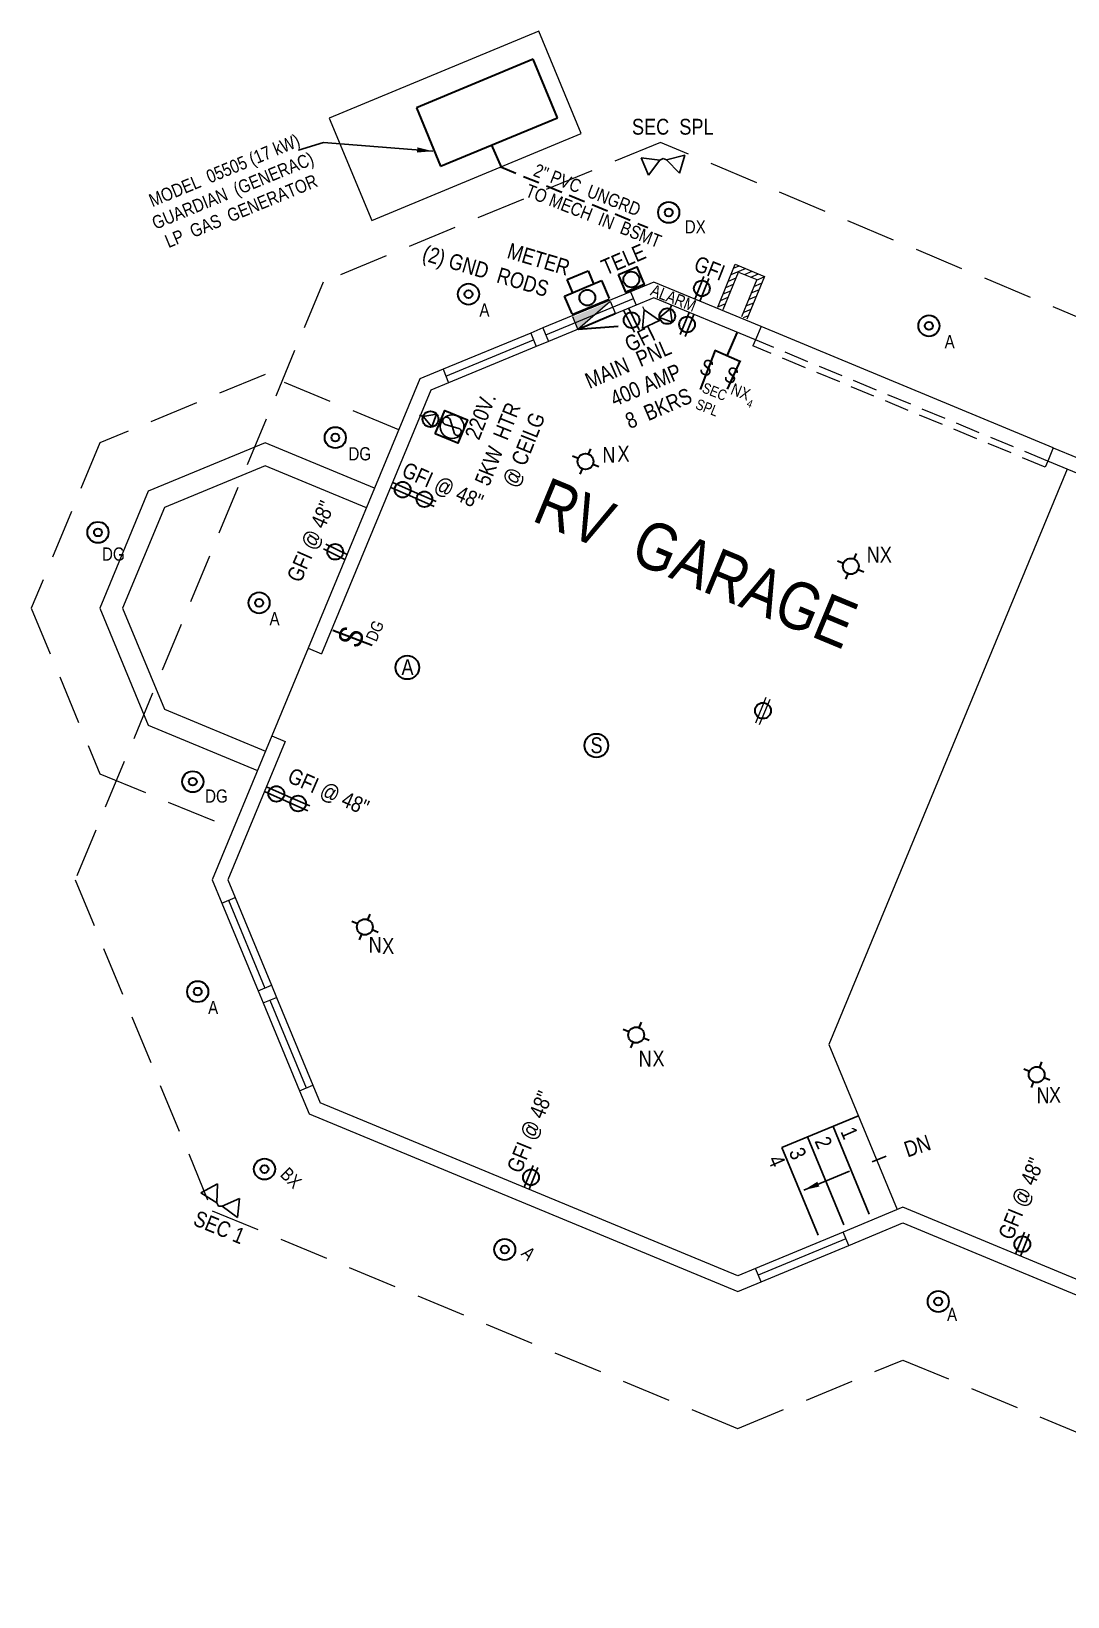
# Model space of a CAD drawing. Header units: inches. Extents: x 2775 to 14269, y 3098 to 7295.
# Drawn here: x 11877 to 12270, y 3803 to 4397 of the extents above; entities that cross this region are included whole.
import ezdxf

# ---------------------------------------------------------------- set-up
doc = ezdxf.new("R2010")
doc.units = ezdxf.units.IN
doc.header["$LTSCALE"] = 0.5
doc.header["$MEASUREMENT"] = 0
doc.linetypes.add('HIDDEN', pattern=[0.375, 0.25, -0.125])
for name, color, linetype, lineweight in [('ELEC', 6, 'CONTINUOUS', 30), ('FOUNDATION', 250, 'CONTINUOUS', 9), ('MASONRY', 250, 'HIDDEN', 9), ('ROOFLINE', 250, 'HIDDEN', 9), ('ROOM TEXT', 252, 'CONTINUOUS', 20), ('WALLS', 250, 'CONTINUOUS', 9), ('WINDOWS', 250, 'CONTINUOUS', 9)]:
    doc.layers.add(name, color=color, linetype=linetype, lineweight=lineweight)
doc.layers.add('ELECTRICAL', color=1, linetype='CONTINUOUS')
doc.layers.add('STAIRS', color=250, linetype='CONTINUOUS')
doc.styles.add('ARCHENT', font='technical.ttf', dxfattribs={"height": 6})
doc.styles.add('ARCHENTLTD', font='technical.ttf', dxfattribs={"height": 6})
doc.dimstyles.new('ARCHENTLTD', dxfattribs={"dimtxt": 12, "dimasz": 6, "dimexe": 9, "dimexo": 3, "dimgap": 1, "dimtad": 0, "dimdec": 4, "dimzin": 1, "dimdsep": 46, "dimlunit": 4, "dimtxsty": 'ARCHENT', "dimcen": 6, "dimaunit": 1, "dimadec": 5, "dimazin": 0, "dimtfac": 1, "dimtdec": 4, "dimtofl": 0, "dimtmove": 0, "dimatfit": 3, "dimfxl": 0, "dimfrac": 2, "dimtolj": 1, "dimtzin": 0, "dimarcsym": 0})

msp = doc.modelspace()

# ---------------------------------------------------------------- hatches: boundary and pattern name
at = {"layer": 'ELEC', "linetype": 'Continuous', "lineweight": 9, "ltscale": 50}
msp.add_hatch(color=1, dxfattribs=at).paths.add_polyline_path([(12096.85, 4294.52), (12082.81, 4288.7), (12084.75, 4284.04), (12084.75, 4284.04)])
at = {"layer": 'MASONRY', "lineweight": 9, "ltscale": 75}
h = msp.add_hatch(dxfattribs=at)
h.set_pattern_fill('ANSI31', color=256, scale=15, angle=22.5, style=0)
h.set_pattern_definition([(202.555994, (5192.9697, 16149.9798), (-0.719224, 1.73157207), [])])
h.paths.add_polyline_path([(12139.86, 4291.85), (12137.43, 4291.85), (12144.22, 4308.58), (12155.32, 4304.01), (12148.46, 4287.31), (12146.73, 4289.03), (12152.39, 4302.79), (12145.46, 4305.64)])

# ---------------------------------------------------------------- linework, layer by layer
at = {"layer": 'ELEC', "color": 3, "linetype": 'Continuous', "lineweight": 9, "ltscale": 50}
for p, q in [((12069.73, 4396.93), (11990.28, 4364.02)), ((12085.81, 4358.12), (12069.73, 4396.93)), ((11990.28, 4364.02), (12006.35, 4325.21)), ((12006.35, 4325.21), (12085.81, 4358.12))]:
    msp.add_line(p, q, dxfattribs=at)
at = {"layer": 'ELEC', "color": 3, "linetype": 'Continuous', "ltscale": 50}
for p, q in [((12067.63, 4386.32), (12023.29, 4367.95)), ((12076.82, 4364.14), (12067.63, 4386.32)), ((12023.29, 4367.95), (12032.47, 4345.77)), ((12032.47, 4345.77), (12076.82, 4364.14))]:
    msp.add_line(p, q, dxfattribs=at)
at = {"layer": 'ELEC', "color": 3, "linetype": 'Continuous', "lineweight": 30, "ltscale": 50}
msp.add_line((12055.67, 4345.13), (12051.84, 4353.98), dxfattribs=at)
at = {"layer": 'ELEC', "color": 3, "linetype": 'HIDDEN', "ltscale": 50}
msp.add_line((12055.29, 4345.49), (12111.08, 4322.56), dxfattribs=at)
at = {"layer": 'ELEC', "color": 1}
for p, q in [((12080.54, 4302.85, 27877.39), (12088.42, 4306.15, 27877.39)), ((12088.42, 4306.15, 27877.39), (12090.53, 4301.13, 27877.39)), ((12079.51, 4296.5, 27877.39), (12093.53, 4302.38, 27877.39)), ((12082.65, 4297.82, 27877.39), (12080.54, 4302.85, 27877.39)), ((12093.53, 4302.38, 27877.39), (12096.36, 4295.63, 27877.39)), ((12082.34, 4289.75, 27877.39), (12079.51, 4296.5, 27877.39)), ((12082.41, 4289.52), (12096.42, 4295.4)), ((12084.7, 4283.99), (12098.71, 4289.87)), ((12084.7, 4284), (12099.86, 4285.14))]:
    msp.add_line(p, q, dxfattribs=at)
at = {"layer": 'ELEC', "color": 1, "linetype": 'Continuous', "lineweight": 9, "ltscale": 50}
msp.add_line((12084.57, 4283.97), (12096.67, 4294.45), dxfattribs=at)
at = {"layer": 'ELEC', "color": 1, "lineweight": 20}
for p, q in [((12096.84, 4294.54), (12098.8, 4289.83)), ((12084.58, 4283.96), (12082.64, 4288.62))]:
    msp.add_line(p, q, dxfattribs=at)
at = {"layer": 'ELEC', "color": 1, "linetype": 'Continuous', "ltscale": 0.75}
msp.add_line((12141.25, 4274.18), (12145, 4282.61), dxfattribs=at)
at = {"layer": 'ELEC', "color": 1, "linetype": 'Continuous', "lineweight": 30, "ltscale": 25}
msp.add_line((12136.49, 4276.03), (12146, 4271.79), dxfattribs=at)
at = {"layer": 'ELEC', "color": 3, "linetype": 'Continuous', "ltscale": 0.75}
msp.add_line((12141.29, 4261.2), (12146.17, 4272.15), dxfattribs=at)
at = {"layer": 'ELEC', "color": 3, "linetype": 'Continuous', "ltscale": 150}
for p, q in [((12088.58, 4236.58), (12089.44, 4238.66)), ((12084.67, 4234.97), (12082.5, 4235.86)), ((12092.45, 4231.75), (12090.21, 4232.67)), ((12085.43, 4228.96), (12086.29, 4231.03)), ((12190.03, 4198.92), (12189.18, 4196.85)), ((12183.01, 4196.13), (12185.25, 4195.21)), ((12186.89, 4191.3), (12186.03, 4189.22)), ((12190.8, 4192.91), (12192.96, 4192.02)), ((12004.9, 4060.06), (12005.76, 4062.15)), ((12000.99, 4058.45), (11998.82, 4059.35)), ((12001.75, 4052.45), (12002.6, 4054.52)), ((12008.77, 4055.23), (12006.53, 4056.16)), ((12107.77, 4019.09), (12108.63, 4021.18)), ((12103.86, 4017.48), (12101.69, 4018.38)), ((12104.62, 4011.48), (12105.48, 4013.55)), ((12111.64, 4014.26), (12109.4, 4015.19)), ((12255.78, 4002.44), (12253.61, 4003.33)), ((12259.68, 4004.05), (12260.55, 4006.13)), ((12256.54, 3996.44), (12257.39, 3998.5)), ((12263.56, 3999.22), (12261.32, 4000.14))]:
    msp.add_line(p, q, dxfattribs=at)
at = {"layer": 'ELEC', "color": 3, "linetype": 'Continuous', "lineweight": 9, "ltscale": 150}
for p, q in [((12151.99, 4134.72), (12155.99, 4144.41)), ((12153.43, 4134.01), (12157.44, 4143.71))]:
    msp.add_line(p, q, dxfattribs=at)
at = {"layer": 'ELEC', "color": 1}
for points in [[(12099.92, 4304.73), (12106.94, 4307.63), (12109.74, 4300.86), (12102.72, 4297.96)], [(12030.39, 4244.27), (12034.07, 4253.14), (12042.68, 4249.57), (12039.01, 4240.7)]]:
    msp.add_lwpolyline(points, close=True, dxfattribs=at)
at = {"layer": 'ELEC', "color": 4, "linetype": 'Continuous', "ltscale": 7.5}
for centre in [(12118.99, 4328.24), (12043.08, 4297.24), (12217.66, 4285.23), (11992.56, 4242.86), (11902.55, 4206.93), (11963.66, 4180.22), (11938.51, 4112.39), (11940.37, 4032.78), (11965.71, 3965.48), (12056.82, 3935), (12221.22, 3915.29)]:
    msp.add_circle(centre, 4, dxfattribs=at)
at = {"layer": 'ELEC', "color": 3, "linetype": 'Continuous'}
for centre in [(12118.99, 4328.24), (11965.71, 3965.48)]:
    msp.add_circle(centre, 1.5, dxfattribs=at)
at = {"layer": 'ELEC', "color": 1}
for centre in [(12104.79, 4302.81, 2064.64), (12088.12, 4295.94, 44589.53)]:
    msp.add_circle(centre, 3, dxfattribs=at)
at = {"layer": 'ELEC', "color": 4, "linetype": 'Continuous'}
for centre in [(12043.08, 4297.24), (12217.66, 4285.23), (11992.56, 4242.86), (11902.55, 4206.93), (11963.66, 4180.22), (11938.51, 4112.39), (11940.37, 4032.78), (12056.82, 3935), (12221.22, 3915.29)]:
    msp.add_circle(centre, 1.5, dxfattribs=at)
at = {"layer": 'ELEC', "color": 3, "linetype": 'Continuous', "ltscale": 7.5}
for centre in [(12087.44, 4233.8), (12188.03, 4194.08), (12003.75, 4057.29), (12106.63, 4016.32), (12258.54, 4001.28)]:
    msp.add_circle(centre, 3, dxfattribs=at)
at = {"layer": 'ELEC', "color": 3, "linetype": 'Continuous', "lineweight": 30, "ltscale": 7.5}
msp.add_circle((12154.72, 4139.3), 3, dxfattribs=at)
at = {"layer": 'ELECTRICAL', "color": 3, "linetype": 'Continuous', "ltscale": 0.375}
for p, q in [((12108.49, 4348.91), (12115.57, 4348.11)), ((12111.35, 4342.33), (12108.49, 4348.91)), ((12115.57, 4348.11), (12111.35, 4342.33)), ((12118.19, 4348.2), (12125.11, 4349.98)), ((12123.14, 4343.09), (12118.19, 4348.2)), ((12125.11, 4349.98), (12123.14, 4343.09)), ((11947.83, 3959.89), (11941.54, 3956.44)), ((11947.63, 3952.74), (11947.83, 3959.89)), ((11941.54, 3956.44), (11947.63, 3952.74)), ((11956.23, 3954.29), (11949.7, 3951.44)), ((11955.43, 3947.17), (11956.23, 3954.29)), ((11949.7, 3951.44), (11955.43, 3947.17))]:
    msp.add_line(p, q, dxfattribs=at)
at = {"layer": 'ELECTRICAL', "color": 3, "linetype": 'Continuous', "ltscale": 0.75}
for p, q in [((12116.86, 4348.72), (12115.57, 4348.11)), ((12116.86, 4348.72), (12118.19, 4348.2)), ((11948.27, 3951.47), (11947.63, 3952.74)), ((11948.27, 3951.47), (11949.7, 3951.44))]:
    msp.add_line(p, q, dxfattribs=at)
at = {"layer": 'ELECTRICAL', "color": 1, "linetype": 'Continuous', "ltscale": 0.75}
for p, q in [((12129, 4295.61), (12132.3, 4303.99)), ((12130.86, 4294.88), (12134.16, 4303.25)), ((12103.81, 4291.85), (12107.8, 4283.77)), ((12119.49, 4291.72), (12115.5, 4288.45)), ((12120, 4293.06), (12119.49, 4291.72)), ((12119.49, 4291.72), (12120.36, 4286.65)), ((12102.02, 4290.96), (12106, 4282.89)), ((12109.63, 4291.3), (12109.07, 4284.2)), ((12115.54, 4287.29), (12109.07, 4284.2)), ((12109.63, 4291.3), (12115.54, 4287.29)), ((12109.63, 4291.3), (12115.54, 4287.29)), ((12120.36, 4286.65), (12115.5, 4288.45)), ((12123.39, 4281.92), (12126.7, 4290.3)), ((12125.26, 4281.19), (12128.56, 4289.57)), ((12024.52, 4251.41), (12025.86, 4250.91)), ((12025.86, 4250.91), (12030.93, 4251.77)), ((12025.86, 4250.91), (12029.13, 4246.91)), ((12030.93, 4251.77), (12029.13, 4246.91)), ((12034.18, 4247.86), (12039.46, 4246.37)), ((12036.07, 4249.75), (12037.7, 4244.33)), ((12013.58, 4223.99), (12021.81, 4220.36)), ((12014.38, 4225.82), (12022.62, 4222.19)), ((12022.62, 4222.19), (12030.86, 4218.57)), ((12021.81, 4220.36), (12030.05, 4216.73)), ((11996.11, 4196.69), (11988.05, 4200.69)), ((11997, 4198.48), (11988.94, 4202.49)), ((11965.67, 4108.63), (11973.9, 4105)), ((11966.47, 4110.46), (11974.71, 4106.83)), ((11973.9, 4105), (11982.14, 4101.37)), ((11974.71, 4106.83), (11982.95, 4103.21)), ((12064.16, 3958.57), (12067.56, 3966.91)), ((12066.01, 3957.82), (12069.41, 3966.15)), ((12250.48, 3933.23), (12253.89, 3941.57)), ((12252.34, 3932.48), (12255.74, 3940.81))]:
    msp.add_line(p, q, dxfattribs=at)
at = {"layer": 'ELECTRICAL', "color": 1, "linetype": 'Continuous', "lineweight": 9, "ltscale": 0.75}
msp.add_line((12109.01, 4292.59), (12109.63, 4291.3), dxfattribs=at)
at = {"layer": 'ELECTRICAL', "color": 1, "linetype": 'Continuous', "ltscale": 0.375}
for p, q in [((12115.5, 4288.45), (12119.49, 4291.72)), ((12119.49, 4291.72), (12120.36, 4286.65)), ((12109.07, 4284.2), (12109.63, 4291.3)), ((12115.54, 4287.29), (12109.07, 4284.2)), ((12109.63, 4291.3), (12115.54, 4287.29)), ((12120.36, 4286.65), (12115.5, 4288.45)), ((12025.86, 4250.91), (12030.93, 4251.77)), ((12029.13, 4246.91), (12025.86, 4250.91)), ((12030.93, 4251.77), (12029.13, 4246.91))]:
    msp.add_line(p, q, dxfattribs=at)
at = {"layer": 'ELECTRICAL', "color": 3, "linetype": 'Continuous', "lineweight": 30, "ltscale": 0.75}
msp.add_line((12136.57, 4276.04), (12130.87, 4261.1), dxfattribs=at)
at = {"layer": 'ELECTRICAL', "color": 1, "linetype": 'Continuous', "lineweight": 30, "ltscale": 0.75}
msp.add_line((11991.64, 4169.89), (12006.58, 4164.18), dxfattribs=at)
for centre, radius in [((12131.56, 4299.44), 2.98), ((12118.44, 4288.93), 2.98), ((12104.92, 4287.37), 2.98), ((12125.96, 4285.75), 2.98), ((12028.65, 4249.85), 2.98), ((12018.11, 4223.11), 2.98), ((12026.34, 4219.48), 2.98), ((11992.52, 4199.57), 2.98), ((12019.85, 4155.7), 4.48), ((11970.2, 4107.75), 2.98), ((11978.43, 4104.12), 2.98), ((12066.77, 3962.37), 2.98), ((12253.09, 3937.03), 2.98)]:
    msp.add_circle(centre, radius, dxfattribs=at)
at = {"layer": 'ELECTRICAL', "color": 1, "linetype": 'Continuous', "ltscale": 0.75}
msp.add_circle((12036.85, 4247.01), 4.48, dxfattribs=at)
at = {"layer": 'ELECTRICAL', "color": 3, "linetype": 'Continuous', "lineweight": 30, "ltscale": 0.75}
msp.add_circle((12091.54, 4126.09), 4.48, dxfattribs=at)
at = {"layer": 'ELECTRICAL', "color": 1, "linetype": 'Continuous', "ltscale": 0.75}
for centre, radius, start, end in [((12034.77, 4249.16), 1.43, 24.67464, 245.32536), ((12038.89, 4245.08), 1.41, 212.00121, 66.16221)]:
    msp.add_arc(centre, radius, start, end, dxfattribs=at)
for points in [[(12119.49, 4291.72), (12120.36, 4286.65), (12115.5, 4288.45), (12119.49, 4291.72)], [(12109.63, 4291.3), (12115.54, 4287.29), (12109.07, 4284.2), (12109.63, 4291.3)], [(12109.63, 4291.3), (12113.89, 4288.41), (12109.23, 4286.15), (12109.63, 4291.3)], [(12025.86, 4250.91), (12030.93, 4251.77), (12029.13, 4246.91), (12025.86, 4250.91)]]:
    msp.add_solid(points, dxfattribs=at)
at = {"layer": 'FOUNDATION', "lineweight": 9, "ltscale": 75}
msp.add_line((12151.89, 4279.91), (12150.93, 4277.6), dxfattribs=at)
at = {"layer": 'FOUNDATION', "linetype": 'HIDDEN', "lineweight": 9, "ltscale": 75}
for p, q in [((12262.74, 4233.96), (12151.89, 4279.91)), ((12261.79, 4231.65), (12150.93, 4277.6))]:
    msp.add_line(p, q, dxfattribs=at)
at = {"layer": 'FOUNDATION', "lineweight": 9, "ltscale": 50}
msp.add_line((12264.85, 4239.04), (12154, 4284.99), dxfattribs=at)
at = {"layer": 'FOUNDATION', "ltscale": 25}
for p, q in [((11965.96, 4240.85), (11921.62, 4222.49)), ((12007.45, 4223.67), (11965.96, 4240.85)), ((11965.96, 4232.2), (11927.74, 4216.36)), ((12004.38, 4216.28), (11965.96, 4232.2)), ((11921.62, 4222.49), (11903.25, 4178.14)), ((11927.74, 4216.36), (11911.91, 4178.14)), ((11903.25, 4178.14), (11921.62, 4133.79)), ((11911.91, 4178.14), (11927.74, 4139.92)), ((11982.3, 4163), (11968.49, 4129.75)), ((11927.74, 4139.92), (11966.14, 4124.01)), ((11921.62, 4133.79), (11963.07, 4116.62))]:
    msp.add_line(p, q, dxfattribs=at)
at = {"layer": 'FOUNDATION', "lineweight": 20, "ltscale": 75}
msp.add_line((12262.74, 4233.96), (12261.79, 4231.65), dxfattribs=at)
msp.add_line((12262.74, 4233.96), (12261.79, 4231.65), dxfattribs=at)
at = {"layer": 'FOUNDATION', "ltscale": 50}
msp.add_line((12270.13, 4230.89), (12179.68, 4012.67), dxfattribs=at)
at = {"layer": 'FOUNDATION', "ltscale": 75}
msp.add_line((12179.68, 4012.67), (12205.65, 3950.14), dxfattribs=at)
at = {"layer": 'MASONRY', "linetype": 'Continuous', "ltscale": 1.5}
for p, q in [((12137.62, 4292.32), (12144.22, 4308.58)), ((12144.22, 4308.58), (12155.32, 4304.01)), ((12155.32, 4304.01), (12148.64, 4287.75))]:
    msp.add_line(p, q, dxfattribs=at)
at = {"layer": 'ROOFLINE', "linetype": 'HIDDEN', "ltscale": 150}
for p, q in [((12115.85, 4354.82), (11987.9, 4301.86)), ((12593.36, 4154.73), (12115.85, 4354.82)), ((11987.9, 4301.86), (11893.92, 4075.16)), ((11893.92, 4075.16), (11945.86, 3949.7)), ((11945.86, 3949.7), (12145.24, 3867.06)), ((12145.24, 3867.06), (12207.79, 3893.09)), ((12207.79, 3893.09), (12424.32, 3803.34))]:
    msp.add_line(p, q, dxfattribs=at)
at = {"layer": 'ROOFLINE', "lineweight": 20, "ltscale": 150}
for p, q in [((11965.96, 4266.83), (11903.25, 4240.85)), ((12016.63, 4245.84), (11965.96, 4266.83)), ((11903.25, 4240.85), (11877.27, 4178.14)), ((11877.27, 4178.14), (11903.25, 4115.42)), ((11903.25, 4115.42), (11953.89, 4094.45))]:
    msp.add_line(p, q, dxfattribs=at)
at = {"layer": 'STAIRS', "linetype": 'Continuous', "ltscale": 50}
msp.add_line((12191.01, 3985.63), (12161.89, 3973.66), dxfattribs=at)
at = {"layer": 'STAIRS', "linetype": 'Continuous', "ltscale": 25}
for p, q in [((12171.59, 3977.67), (12185.34, 3944.4)), ((12181.3, 3981.68), (12195.04, 3948.44)), ((12161.89, 3973.66), (12175.65, 3940.37))]:
    msp.add_line(p, q, dxfattribs=at)
at = {"layer": 'WALLS', "ltscale": 1.5}
for p, q in [((12139.7, 4291.45), (12145.46, 4305.64)), ((12145.46, 4305.64), (12152.39, 4302.79)), ((12152.39, 4302.79), (12146.56, 4288.61))]:
    msp.add_line(p, q, dxfattribs=at)
at = {"layer": 'WALLS', "lineweight": 20, "ltscale": 75}
for p, q in [((12104.56, 4298.2), (12071.3, 4284.43)), ((12106.66, 4293.12), (12073.4, 4279.35)), ((12066.68, 4282.52), (12033.41, 4268.75)), ((12068.78, 4277.44), (12035.52, 4263.67)), ((11949.52, 4066.36), (11963.28, 4033.1)), ((11954.6, 4068.46), (11968.37, 4035.2)), ((11970.28, 4030.58), (11984.05, 3997.32)), ((11965.2, 4028.48), (11978.97, 3995.21)), ((12154.02, 3922.7), (12187.25, 3936.53))]:
    msp.add_line(p, q, dxfattribs=at)
at = {"layer": 'WALLS', "ltscale": 75}
for p, q in [((12113.35, 4301.84), (12104.56, 4298.2)), ((12104.56, 4298.2), (12106.66, 4293.12)), ((12154, 4284.99), (12113.35, 4301.84)), ((12113.35, 4295.88), (12106.66, 4293.12)), ((12071.3, 4284.43), (12066.68, 4282.52)), ((12066.68, 4282.52), (12068.78, 4277.44)), ((12071.3, 4284.43), (12073.4, 4279.35)), ((12154, 4284.99), (12151.89, 4279.91)), ((12154, 4284.99), (12151.89, 4279.91)), ((12073.4, 4279.35), (12068.78, 4277.44)), ((12033.41, 4268.75), (12024.62, 4265.11)), ((12033.41, 4268.75), (12035.52, 4263.67)), ((12024.62, 4265.11), (11982.3, 4163)), ((12035.52, 4263.67), (12028.83, 4260.9)), ((12028.83, 4260.9), (11987.38, 4160.9)), ((12264.85, 4239.04), (12262.74, 4233.96)), ((12264.85, 4239.04), (12262.74, 4233.96)), ((12264.85, 4239.04), (12287.02, 4229.85)), ((11968.51, 4129.74), (11945.88, 4075.15)), ((11973.59, 4127.64), (11951.83, 4075.15)), ((11945.88, 4075.15), (11949.52, 4066.36)), ((11951.83, 4075.15), (11954.6, 4068.46)), ((11949.52, 4066.36), (11954.6, 4068.46)), ((11963.28, 4033.1), (11968.37, 4035.2)), ((11963.28, 4033.1), (11965.2, 4028.48)), ((11965.2, 4028.48), (11970.28, 4030.58)), ((11968.37, 4035.2), (11970.28, 4030.58)), ((11978.97, 3995.21), (11984.05, 3997.32)), ((11978.97, 3995.21), (11982.6, 3986.43)), ((11984.05, 3997.32), (11986.81, 3990.64)), ((11982.6, 3986.43), (12145.2, 3919.04)), ((12187.26, 3936.52), (12185.15, 3941.6)), ((12187.25, 3936.53), (12207.76, 3945.07)), ((12207.76, 3945.07), (12424.33, 3855.3)), ((12154.01, 3922.73), (12151.9, 3927.81)), ((12145.2, 3919.04), (12154.02, 3922.7))]:
    msp.add_line(p, q, dxfattribs=at)
at = {"layer": 'WALLS', "ltscale": 50}
for p, q in [((12151.89, 4279.91), (12113.34, 4295.89)), ((12284.92, 4224.77), (12262.74, 4233.96)), ((11982.26, 4163.02), (11987.38, 4160.9)), ((11968.49, 4129.75), (11973.59, 4127.64)), ((12145.2, 3924.99), (11986.81, 3990.64)), ((12207.76, 3951.02), (12185.15, 3941.61)), ((12424.34, 3861.25), (12207.76, 3951.02)), ((12151.91, 3927.78), (12145.2, 3924.99))]:
    msp.add_line(p, q, dxfattribs=at)
at = {"layer": 'WALLS', "lineweight": 20, "ltscale": 50}
msp.add_line((12185.15, 3941.61), (12151.91, 3927.78), dxfattribs=at)
at = {"layer": 'WINDOWS', "lineweight": 9, "ltscale": 75}
for p, q in [((12072.35, 4281.89), (12105.61, 4295.66)), ((12034.47, 4266.21), (12067.73, 4279.98)), ((11952.06, 4067.41), (11965.83, 4034.15)), ((11967.74, 4029.53), (11981.51, 3996.27)), ((12186.21, 3939.06), (12152.95, 3925.27))]:
    msp.add_line(p, q, dxfattribs=at)

# ---------------------------------------------------------------- texts
at = {"layer": 'ELEC', "color": 3, "linetype": 'Continuous', "ltscale": 0.375, "insert": (11953.68, 4336.46), "char_height": 5, "attachment_point": 5, "rotation": 22.5, "style": 'ARCHENT'}
msp.add_mtext('MODEL  05505 (17 kW)\\PGUARDIAN  (GENERAC)\\PLP  GAS  GENERATOR', dxfattribs=at)
at = {"layer": 'ELEC', "color": 1, "linetype": 'Continuous', "insert": (12029.72, 4325.56), "char_height": 6, "attachment_point": 1, "rotation": 343.40624, "style": 'ARCHENT'}
msp.add_mtext('                METER\\P(2) GND  RODS', dxfattribs=at)
at = {"layer": 'ELEC', "color": 1, "linetype": 'Continuous', "lineweight": 30, "char_height": 6, "attachment_point": 3, "style": 'ARCHENTLTD'}
for s, insert, rotation in [('TELE\\P  ', (12108.52, 4316.59), 23.215), ('MAIN  PNL\\P400 AMP\\P8  BKRS\\P  ', (12118.16, 4280.33), 23.215), ('220V.\\P5KW  HTR\\P@ CEILG\\P  ', (12048.14, 4260.5), 68.215)]:
    msp.add_mtext(s, dxfattribs=dict(at, insert=insert, rotation=rotation))
at = {"layer": 'ELEC', "color": 3, "linetype": 'Continuous', "ltscale": 0.75, "insert": (12139.44, 4264.64), "char_height": 6, "width": 5.5312, "attachment_point": 7, "rotation": 335.98615, "style": 'ARCHENT'}
msp.add_mtext('S', dxfattribs=at)
at = {"layer": 'ELECTRICAL', "color": 3, "linetype": 'Continuous', "ltscale": 0.375, "char_height": 6, "attachment_point": 1, "style": 'ARCHENT'}
for s, insert in [('SEC  SPL', (12105.06, 4363.74)), ('X', (12099.55, 4239.78)), ('NX', (12194.08, 4201.49)), ('X', (12010.32, 4053.07)), ('X', (12112.83, 4010.44)), ('X', (12263.18, 3996.65))]:
    msp.add_mtext(s, dxfattribs=dict(at, insert=insert))
at = {"layer": 'ELECTRICAL', "color": 3, "linetype": 'Continuous', "ltscale": 0.375, "insert": (12069.11, 4346.91), "char_height": 5, "attachment_point": 1, "rotation": 338.63813, "style": 'ARCHENT'}
msp.add_mtext('2" PVC  UNGRD\\PTO MECH  IN  BSMT', dxfattribs=at)
at = {"layer": 'ELECTRICAL', "color": 3, "linetype": 'Continuous', "ltscale": 0.375, "style": 'ARCHENT'}
for s, insert, char_height, width, attachment_point in [('DX', (12125.09, 4325.3), 5, 26.5, 1), ('N', (12098.79, 4233.31), 6, 7, 9), ('S', (12089.33, 4129.2), 6, 6.875, 1), ('N', (12005.21, 4053.54), 6, 7, 1), ('N', (12107.56, 4010.33), 6, 7, 1), ('N', (12258.49, 3996.46), 6, 7, 1)]:
    msp.add_mtext(s, dxfattribs=dict(at, insert=insert, char_height=char_height, width=width, attachment_point=attachment_point))
at = {"layer": 'ELECTRICAL', "color": 1, "linetype": 'Continuous', "ltscale": 0.75, "attachment_point": 1, "style": 'ARCHENT'}
for s, insert, char_height, width, rotation in [('GFI', (12130.26, 4312), 6, 12.375, 338.48852), ('GFI', (12101.58, 4280.47), 6, 12.375, 26.25388), ('S', (11993.05, 4165.7), 9, 7.375, 69.09569)]:
    msp.add_mtext(s, dxfattribs=dict(at, insert=insert, char_height=char_height, width=width, rotation=rotation))
for s, insert, char_height, rotation in [('ALARM', (12113.36, 4301.16), 4.5, 338.48852), ('GFI @ 48"', (12019.74, 4233.85), 6, 336.22611), ('GFI @ 48"', (11973.95, 4189.94), 6, 66.22611), ('GFI @ 48"', (11976.41, 4117.93), 6, 336.22611), ('GFI @ 48"', (12057.4, 3965.79), 6, 67.80417), ('GFI @ 48"', (12243.73, 3940.45), 6, 67.80417)]:
    msp.add_mtext(s, dxfattribs=dict(at, insert=insert, char_height=char_height, rotation=rotation))
at = {"layer": 'ELECTRICAL', "color": 7, "linetype": 'Continuous', "ltscale": 0.375, "char_height": 5, "width": 26.5, "attachment_point": 1, "style": 'ARCHENT'}
for s, insert in [('A', (12047.21, 4293.74)), ('A', (12223.63, 4281.72)), ('DG', (11997.54, 4239.23)), ('DG', (11904.08, 4201.21)), ('A', (11967.61, 4176.72)), ('DG', (11943.18, 4109.44)), ('A', (11944.32, 4029.27)), ('A', (12224.55, 3912.89))]:
    msp.add_mtext(s, dxfattribs=dict(at, insert=insert))
at = {"layer": 'ELECTRICAL', "color": 3, "linetype": 'Continuous', "ltscale": 0.75, "insert": (12132.39, 4273.02), "char_height": 6, "width": 7.375, "attachment_point": 1, "rotation": 339.09569, "style": 'ARCHENT'}
msp.add_mtext('S', dxfattribs=at)
at = {"layer": 'ELECTRICAL', "color": 3, "linetype": 'Continuous', "ltscale": 0.375, "style": 'ARCHENT'}
for s, insert, char_height, width, attachment_point, rotation in [('SEC\\PSPL', (12132.76, 4263.88), 4, 26.5, 1, 338.34443), ('NX', (12143.77, 4263.65), 4.5, 19.875, 1, 338.34444), ('4', (12149.43, 4257.51), 3, 19.875, 1, 338.34444), ('BX', (11971.28, 3963.07), 5, 26.5, 7, 315.05392), ('SEC 1', (11938.23, 3944.36), 6, 26.25, 7, 337.6367)]:
    msp.add_mtext(s, dxfattribs=dict(at, insert=insert, char_height=char_height, width=width, attachment_point=attachment_point, rotation=rotation))
at = {"layer": 'ELECTRICAL', "color": 1, "linetype": 'Continuous', "ltscale": 0.375, "insert": (12008.17, 4165.13), "char_height": 4.5, "width": 20, "attachment_point": 7, "rotation": 66.7375, "style": 'ARCHENT'}
msp.add_mtext('DG', dxfattribs=at)
at = {"layer": 'ELECTRICAL', "color": 1, "linetype": 'Continuous', "ltscale": 0.375, "insert": (12017.65, 4158.8), "char_height": 6, "width": 7, "attachment_point": 1, "style": 'ARCHENT'}
msp.add_mtext('A', dxfattribs=at)
at = {"layer": 'ELECTRICAL', "color": 7, "linetype": 'Continuous', "ltscale": 0.375, "insert": (12062.7, 3933.09), "char_height": 5, "width": 26.5, "attachment_point": 7, "rotation": 315.05392, "style": 'ARCHENT'}
msp.add_mtext('A', dxfattribs=at)
at = {"layer": 'ROOFLINE', "lineweight": 20, "ltscale": 150, "char_height": 6, "width": 14.1875, "attachment_point": 1, "style": 'ARCHENTLTD'}
for s, insert, rotation in [('2', (12179.7, 3978.49), 293.60908), ('1', (12189.5, 3982.14), 293.60908), ('DN', (12207.63, 3975.56), 18.41948), ('3', (12169.91, 3974.34), 293.60908), ('4', (12161.94, 3971.52), 293.60908)]:
    msp.add_mtext(s, dxfattribs=dict(at, insert=insert, rotation=rotation))
at = {"layer": 'ROOM TEXT', "insert": (12073.51, 4228.16, -1373.14), "char_height": 18, "width": 271, "attachment_point": 1, "rotation": 337.5, "style": 'ARCHENTLTD'}
msp.add_mtext('RV  GARAGE ', dxfattribs=at)

# ---------------------------------------------------------------- leaders
at = {"layer": 'ELEC', "color": 3, "linetype": 'Continuous', "lineweight": 20, "ltscale": 50}
msp.add_leader([(12029.58, 4351.46), (11988.04, 4354.81), (11978.66, 4351.8)], dimstyle='ARCHENTLTD', override={"dimgap": 1, "dimtad": 0}, dxfattribs=at)
at = {"layer": 'ROOFLINE', "lineweight": 20, "ltscale": 150}
msp.add_leader([(12170.19, 3957.5), (12201.46, 3970.42)], dimstyle='ARCHENTLTD', override={"dimgap": 1, "dimtad": 0}, dxfattribs=at)

doc.saveas('drawing.dxf')
